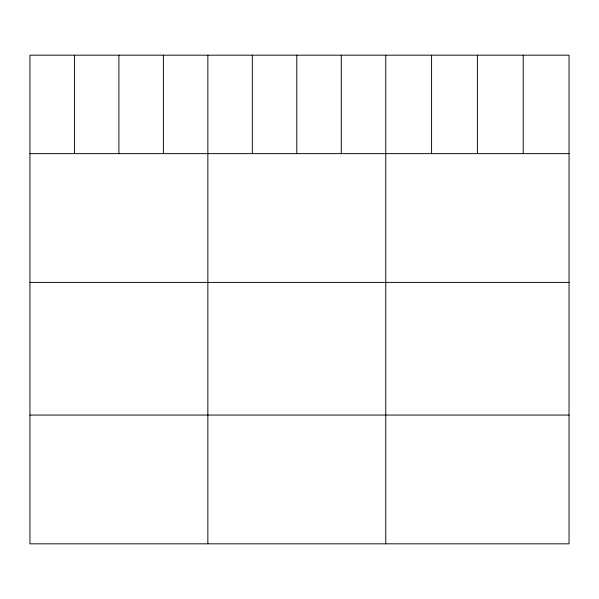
<?xml version="1.0" encoding="UTF-8"?>
<svg xmlns="http://www.w3.org/2000/svg" width="599" height="599" viewBox="0 0 599 599"><rect width="100%" height="100%" fill="white"/><g stroke="black" fill="none" stroke-linecap="round" stroke-linejoin="round"><path stroke-width="0.9" d="M569.05 153.636L569.05 543.825L29.95 543.825L29.95 55.175L569.05 55.175L569.05 153.636L29.95 153.636M29.95 282.399L569.05 282.399M29.95 415.062L569.05 415.062M523.226 55.175L523.226 153.636M477.403 55.175L477.403 153.636M431.579 55.175L431.579 153.636M385.756 55.175L385.756 543.825M341.28 55.175L341.28 153.636M296.805 55.175L296.805 153.636M252.329 55.175L252.329 153.636M207.853 55.175L207.853 543.825M163.377 55.175L163.377 153.636M118.902 55.175L118.902 153.636M74.426 55.175L74.426 153.636"/></g></svg>
